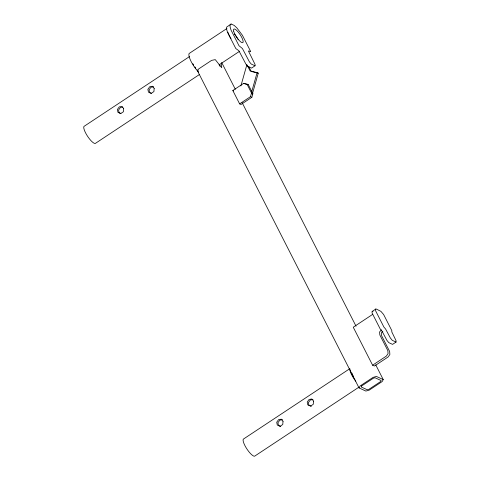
<?xml version="1.0" encoding="UTF-8"?>
<svg xmlns="http://www.w3.org/2000/svg" width="480" height="480" viewBox="0 0 480 480"><rect width="100%" height="100%" fill="white"/><g stroke="black" fill="none" stroke-linecap="round" stroke-linejoin="round"><path stroke-width="0.72" d="M255.048 65.79L255.048 64.41L248.592 51.33C248.112 49.806 251.37 52.89 250.416 50.988L242.418 35.298L236.88 27.924L234.186 25.41L231.12 24L226.638 27.132L226.602 29.202L227.526 32.364L235.806 48.528L238.908 50.796L245.91 64.122L247.746 66.342L251.562 68.094L255.048 65.79L251.232 64.038L249.396 61.812L242.394 48.486L239.004 45.75L231.012 30.06L230.088 26.898L230.124 24.822L231.09 24M240.876 85.962L246.906 64.65M251.694 91.8L257.124 72.618L250.116 70.944L247.224 65.28M239.622 103.872L250.476 96.69L251.514 93.03L246.978 84.126L243.672 83.334L232.818 90.516L239.622 103.872L240.99 104.502L251.844 97.314L252.876 93.654L248.34 84.75L246.978 84.126M252.228 94.452L258.264 73.14L257.124 72.618M375.756 364.896L383.238 379.578L382.206 381.534L369.18 390.156L365.874 391.068L359.052 387.936L197.544 70.962L198.576 69L211.602 60.384L215.25 59.628L221.736 67.74L221.436 63.108M359.052 387.936L360.084 385.98L373.11 377.358L376.416 376.446L383.238 379.578M381.51 329.802L379.596 331.95L379.824 334.938L387.834 350.652L388.062 353.64L386.28 356.148L372.6 365.196L353.256 327.222L372.702 314.352M382.848 331.176L381.42 332.784L381.642 335.772L389.652 351.486L389.88 354.474L388.098 356.982L374.424 366.03L372.6 365.196M372.336 311.328L371.964 311.736L372.15 313.14L380.4 329.34L382.098 331.326L386.934 340.38L388.788 342.642L392.568 344.376L396.054 342.072L396.036 340.656L391.782 331.866L391.872 330.702L383.616 314.502L380.904 311.358L376.518 309.144L375.816 309.018L372.336 311.328L373.032 311.448M375.816 309.018L375.45 309.426L375.63 310.836L383.886 327.036L385.584 329.022L390.42 338.076L392.274 340.332L396.054 342.072M226.956 28.47L189.144 53.49A13.086 3.48 56.5 0 0 198.666 72.18M189.498 56.58L83.946 126.432A10.296 2.736 56.5 0 0 88.272 137.298A10.296 2.736 56.5 0 0 95.778 143.124L199.452 74.514M219.054 64.866L239.508 51.33M349.47 368.904L243.294 439.164A10.296 2.736 56.5 0 0 247.614 450.03A10.296 2.736 56.5 0 0 255.12 455.856L358.8 387.252M153.666 86.802L150.942 87.258L149.07 89.844L149.634 92.694L151.38 93.372M122.49 107.1L120.444 107.442L118.572 110.028L119.136 112.878L120.888 113.55M313.014 399.534L310.29 399.996L308.412 402.582L308.982 405.432L311.31 406.326M282.516 419.718L279.792 420.174L277.914 422.76L278.484 425.61L280.812 426.51M258.264 73.14L251.25 71.466L248.682 66.432M245.04 83.964L248.34 84.75M243.672 83.334L244.584 83.754M251.514 93.03L252.876 93.654M197.544 70.962L197.886 71.118M250.476 96.69L251.844 97.314M232.818 90.516L233.73 90.936M221.73 62.604L235.332 89.292M242.13 102.642L356.04 326.19M219.696 64.254L219.828 66.24M197.994 70.74A11.46 3.048 56.5 0 1 197.106 69.756M195.75 68.076A11.46 3.048 56.5 0 1 194.886 66.906M193.65 65.052A11.46 3.048 56.5 0 1 192.858 63.756M230.994 38.688A13.086 3.48 56.5 0 1 227.892 32.184M234.426 34.032A8.13 2.16 56.5 0 1 238.272 39.738M353.448 376.47A7.47 1.986 56.5 0 1 352.86 375.39M352.56 374.772A7.47 1.986 56.5 0 1 351.852 373.002M355.764 381.144A10.296 2.736 56.5 0 1 349.938 368.88M123.684 108.54L123.414 111.762L120.864 113.454L117.948 112.332L117.384 109.482L119.256 106.896L121.98 106.44L123.684 108.54M154.182 88.356L153.912 91.584L151.356 93.27L148.446 92.148L147.876 89.298L149.754 86.712L152.478 86.256L154.182 88.356M283.026 421.272L282.762 424.5L280.206 426.186L277.296 425.064L276.726 422.214L278.604 419.628L281.328 419.172L283.026 421.272M313.524 401.088L313.254 404.316L310.704 406.008L307.794 404.886L307.224 402.036L309.102 399.45L311.826 398.988L313.524 401.088M361.644 385.962L361.128 386.946L367.266 389.766L368.922 389.304L380.646 381.546L381.162 380.568L375.024 377.748L373.368 378.21L361.644 385.962M233.664 31.146A8.13 2.16 56.5 0 0 241.752 42.558A8.13 2.16 56.5 0 0 239.592 33.87A8.13 2.16 56.5 0 0 233.664 31.146"/></g></svg>
